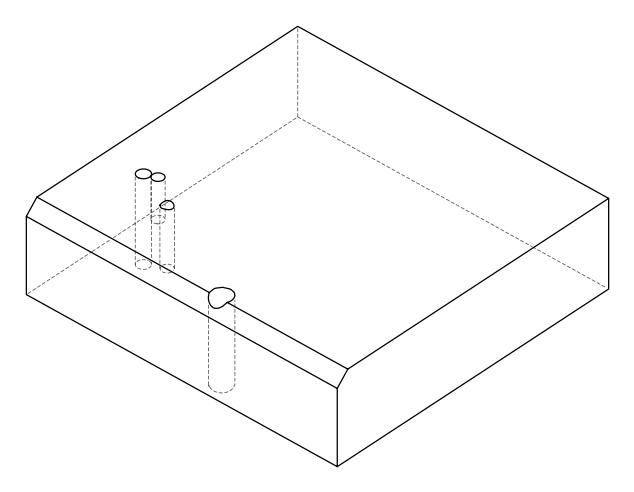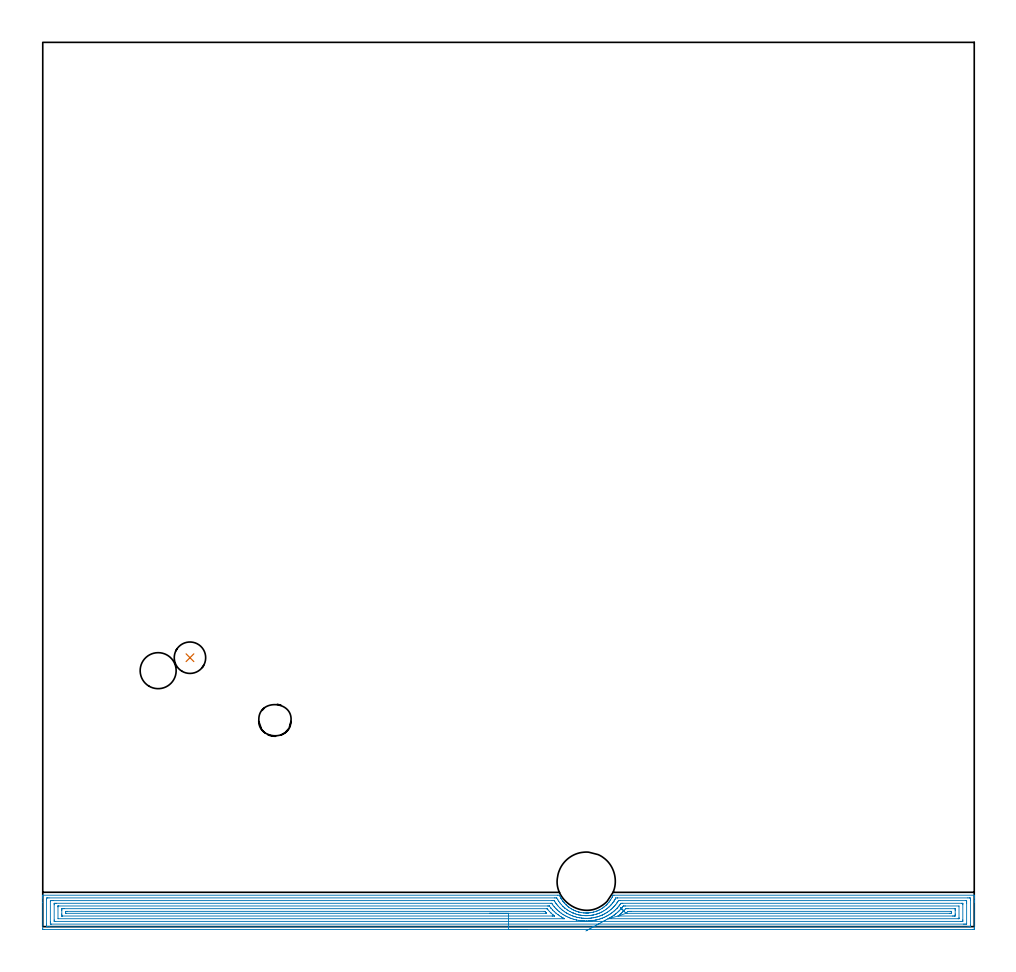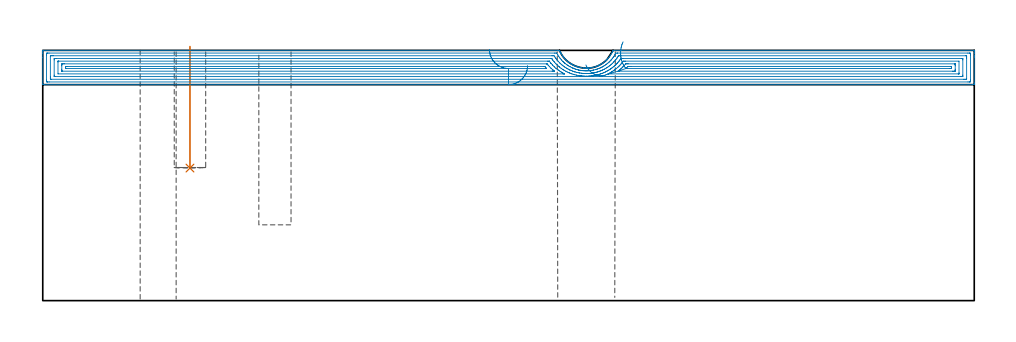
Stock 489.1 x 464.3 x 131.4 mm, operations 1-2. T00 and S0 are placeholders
(PLAN: 8 operations, 7 tool changes, 37 min)
(1 INDEXABLE_INSERT_DRILL_BLIND_HOLE_FROM_SOLID | STEP1POCKET | NXT0302_004 | 0.26 min | 13143 mm3)
(2 AREA_MILL | FG_CHAMFER_SURFACE | UGT0205_001 | 27.29 min | 79231 mm3)
(3 MILL_THROUGH_HOLE_FROM_SOLID_MATERIAL | STEP1HOLE_1 | NXT0201_007 | Circular | 5.91 min | 94864 mm3)
(4 MILL_BLIND_HOLE_FROM_SOLID_MATERIAL | STEP1POCKET_1 | NXT0201_011 | Spiral | 2.21 min | 20511 mm3)
(5 SPOT_DRILL | STEP1HOLE | NXT0321_9005460120000 | 0.05 min | 189 mm3)
(6 DRILL_BLIND_HOLE_INTO_CENTER | STEP1HOLE | NXT0301_092 | 0.08 min | 1729 mm3)
(7 GUN_DRILL_THROUGH_HOLE | STEP1HOLE | UGT0307_009 | 0.65 min | 12905 mm3)
(8 DRILL_TO_ENLARGE_THROUGH_HOLE | STEP1HOLE | UGT0301_257 | 0.56 min | 21970 mm3)
(TOOL NXT0302_004 | Index. Insert Drill 16.5mm [880-D1650L20-05] | D16.5 PA176 FL83 Z2)
(TOOL UGT0205_001 | Chamfer Mill 20 x 3 x 45 deg. | D20 FL50 Z2)
(TOOL NXT0201_007 | ENDMILL 25mm [R216.25-25050GCK54P 1620] | D25 R3 FL54 Z5)
(TOOL NXT0201_011 | ENDMILL 12mm [2P460-1200-NA 1630] | D12 FL38 Z6)
(TOOL NXT0321_9005460120000 | NC Spot Drill, 142deg, 12mm, Carbide, Uncoated | D12 PA142 FL30 Z2)
(TOOL NXT0301_092 | Carbide Drill 12.1mm [860.1-1210-061A1-MM 2214] | D12.1 PA140 FL77 Z2)
(TOOL UGT0307_009 | Gun Drill 12 mm | D12 PA130 FL24 Z1)
(TOOL UGT0301_257 | Twist Drill 18.9 mm | D18.9 PA118 FL135 Z2)
(OP 1 INDEXABLE_INSERT_DRILL_BLIND_HOLE_FROM_SOLID)
G17 G21 G94 G90
T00 M6
G54
G17 G0 G90 X77.3 Y141.2 S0 M3
G43 Z141.4 H1
G94 G81 G98 Z69.6 F250. R133.4
G80
M5
M2
(OP 2 AREA_MILL)
G17 G21 G94 G90
T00 M6
G54
G17 G0 G90 X254.55 Y-1.5 S1061 M3
G43 Z141.4 H0
Z123.4
G94 G1 X254.512 Z122.528 F250.
X254.398 Z121.664
X254.209 Z120.812
X253.947 Z119.98
X253.613 Z119.174
X253.21 Z118.4
X252.742 Z117.664
X252.21 Z116.972
X251.621 Z116.329
X250.978 Z115.74
X250.286 Z115.208
X249.55 Z114.74
X248.776 Z114.337
X247.97 Z114.003
X247.138 Z113.741
X246.286 Z113.552
X245.422 Z113.438
X244.55 Z113.4
X0.62
X0.282 Y-1.497 Z113.402
X0.01 Y-1.492 Z113.406
X0. Y-1.216 Z113.681
Y12.661 Z127.556
Y15.056 Z129.951
Y15.746 Z130.646
Y16.069 Z130.968
X0.007 Y16.459 Z131.35
X0.01 Y16.497 Z131.388
X0.174 Y16.5 Z131.4
X270.462
X271.339 Y16.493 Z131.393
X271.355 Y16.46 Z131.36
X271.388 Y16.389 Z131.286
X271.404 Y16.353 Z131.251
X271.453 Y16.243 Z131.143
X271.537 Y16.058 Z130.957
X271.742 Y15.636 Z130.533
X271.814 Y15.5 Z130.396
X271.918 Y15.302 Z130.202
X271.951 Y15.241 Z130.14
X272.05 Y15.056 Z129.951
X272.114 Y14.934 Z129.833
X272.211 Y14.751 Z129.65
X272.238 Y14.702 Z129.602
X272.249 Y14.685 Z129.584
X272.295 Y14.611 Z129.508
X272.334 Y14.548 Z129.447
X272.498 Y14.282 Z129.181
X272.767 Y13.866 Z128.765
X272.969 Y13.574 Z128.47
X273.131 Y13.348 Z128.246
X273.142 Y13.333 Z128.231
X273.44 Y12.948 Z127.846
X273.534 Y12.833 Z127.729
X273.738 Y12.582 Z127.482
X273.904 Y12.389 Z127.286
X274.024 Y12.247 Z127.145
X274.162 Y12.097 Z126.996
X274.536 Y11.709 Z126.607
X274.632 Y11.613 Z126.511
X274.747 Y11.5 Z126.396
X274.858 Y11.388 Z126.287
X274.918 Y11.328 Z126.228
X275.041 Y11.212 Z126.111
X275.051 Y11.204 Z126.102
X275.422 Y10.875 Z125.775
X275.736 Y10.611 Z125.509
X275.811 Y10.548 Z125.445
X275.961 Y10.428 Z125.327
X276.088 Y10.328 Z125.226
X276.27 Y10.193 Z125.088
X276.393 Y10.099 Z124.997
X276.704 Y9.878 Z124.778
X277.364 Y9.444 Z124.341
X277.394 Y9.426 Z124.322
X277.597 Y9.302 Z124.201
X278.057 Y9.044 Z123.94
X278.361 Y8.881 Z123.78
X278.49 Y8.812 Z123.711
X279.007 Y8.559 Z123.456
X279.055 Y8.537 Z123.435
X279.194 Y8.473 Z123.372
X279.384 Y8.391 Z123.291
X279.424 Y8.375 Z123.275
X279.844 Y8.214 Z123.11
X280.277 Y8.044 Z122.943
X280.737 Y7.887 Z122.783
X281.184 Y7.751 Z122.646
X281.307 Y7.715 Z122.612
X281.448 Y7.674 Z122.572
X281.755 Y7.596 Z122.495
X282.078 Y7.525 Z122.421
X282.971 Y7.355 Z122.253
X283.849 Y7.242 Z122.135
X283.865 Y7.241 Z122.134
X284.659 Y7.179 Z122.076
X284.743 Y7.173 Z122.069
X285.189 Y7.153 Z122.053
X285.48
X285.652 Y7.157 Z122.049
X285.968 Y7.167 Z122.064
X286.082 Y7.171 Z122.067
X286.172 Y7.178 Z122.072
X286.304 Y7.186 Z122.082
X286.529 Y7.203 Z122.095
X286.545 Y7.205 Z122.096
X286.956 Y7.248 Z122.141
X287.422 Y7.297 Z122.19
X287.788 Y7.356 Z122.253
X288.315 Y7.443 Z122.339
X288.332 Y7.447 Z122.342
X289.226 Y7.642 Z122.542
X289.352 Y7.673 Z122.573
X290.119 Y7.907 Z122.804
X290.232 Y7.944 Z122.842
X290.549 Y8.05 Z122.95
X290.995 Y8.22 Z123.119
X291.155 Y8.288 Z123.187
X291.46 Y8.418 Z123.314
X291.576 Y8.466 Z123.366
X291.743 Y8.537 Z123.436
X291.793 Y8.558 Z123.457
X291.888 Y8.604 Z123.5
X291.906 Y8.613 Z123.509
X292.336 Y8.826 Z123.726
X292.364 Y8.841 Z123.741
X292.781 Y9.064 Z123.961
X293.436 Y9.443 Z124.341
X293.527 Y9.501 Z124.399
X293.674 Y9.595 Z124.493
X294.124 Y9.902 Z124.798
X294.567 Y10.218 Z125.116
X294.711 Y10.327 Z125.226
X295.461 Y10.947 Z125.845
X295.755 Y11.212 Z126.11
X295.927 Y11.381 Z126.278
X296.049 Y11.5 Z126.396
X296.177 Y11.624 Z126.522
X296.354 Y11.796 Z126.694
X296.634 Y12.097 Z126.995
X297.247 Y12.801 Z127.701
X297.387 Y12.981 Z127.881
X297.863 Y13.634 Z128.532
X298.033 Y13.866 Z128.765
X298.14 Y14.022 Z128.92
X298.58 Y14.75 Z129.649
X298.994 Y15.5 Z130.396
X299.033 Y15.57 Z130.469
X299.054 Y15.615 Z130.515
X299.124 Y15.763 Z130.662
X299.208 Y15.944 Z130.84
X299.339 Y16.224 Z131.122
X299.43 Y16.426 Z131.326
X299.462 Y16.493 Z131.393
X299.948 Y16.5 Z131.4
X488.927
X489.09 Y16.497 Z131.388
X489.093 Y16.459 Z131.35
X489.1 Y16.068 Z130.968
Y15.746 Z130.646
Y15.056 Z129.951
Y13.821 Z128.718
Y13.278 Z128.172
Y12.661 Z127.556
Y-0.673 Z114.225
X489.098 Y-0.944 Z113.953
X489.092 Y-1.492 Z113.406
X489.032 Y-1.494 Z113.403
X488.48 Y-1.5 Z113.4
X244.55
Y-0.086 Z114.814
X3.331
X2.436 Y-0.084 Z114.816
X2.407 Y-0.083 Z114.817
X2.01 Y-0.056 Z114.844
X2.003 Y0.347 Z115.247
X2.001 Y0.833 Z115.733
X2. Y1.239 Z116.139
X2.001 Y14.167 Z129.067
X2.002 Y14.569 Z129.469
X2.01 Y15.056 Z129.956
X2.38 Y15.083 Z129.983
X2.407 Y15.084 Z129.984
X3.271 Y15.086 Z129.986
X268.645
X269.54 Y15.084 Z129.984
X269.568 Y15.083 Z129.983
X269.902 Y15.056 Z129.956
X270.299 Y14.329 Z129.229
X270.392 Y14.167 Z129.067
X270.462 Y14.047 Z128.947
X270.958 Y13.278 Z128.178
X271.355 Y12.708 Z127.608
X271.603 Y12.389 Z127.289
X272.249 Y11.594 Z126.494
X272.335 Y11.5 Z126.4
X273.142 Y10.654 Z125.554
X273.171 Y10.625 Z125.525
X273.186 Y10.611 Z125.511
X273.631 Y10.205 Z125.105
X274.036 Y9.844 Z124.744
X274.079 Y9.808 Z124.708
X274.185 Y9.722 Z124.622
X274.93 Y9.144 Z124.044
X275.369 Y8.833 Z123.733
X275.823 Y8.531 Z123.431
X276.061 Y8.379 Z123.279
X276.613 Y8.047 Z122.947
X276.717 Y7.988 Z122.888
X276.738 Y7.976 Z122.876
X276.798 Y7.944 Z122.844
X277.61 Y7.531 Z122.431
X277.897 Y7.39 Z122.29
X278.395 Y7.164 Z122.064
X278.504 Y7.12 Z122.02
X278.53 Y7.109 Z122.009
X278.669 Y7.056 Z121.956
X279.397 Y6.781 Z121.681
X279.824 Y6.631 Z121.531
X280.291 Y6.483 Z121.383
X280.429 Y6.442 Z121.342
X280.537 Y6.412 Z121.312
X281.184 Y6.241 Z121.141
X281.218 Y6.233 Z121.133
X281.515 Y6.167 Z121.067
X282.078 Y6.06 Z120.96
X282.209 Y6.036 Z120.936
X282.63 Y5.968 Z120.868
X282.971 Y5.919 Z120.819
X283.259 Y5.881 Z120.781
X283.585 Y5.844 Z120.744
X283.865 Y5.82 Z120.72
X284.241 Y5.792 Z120.692
X284.758 Y5.761 Z120.661
X285.181 Y5.746 Z120.646
X285.652 Y5.745 Z120.645
X286.061 Y5.759 Z120.659
X286.545 Y5.787 Z120.687
X286.898 Y5.815 Z120.715
X287.439 Y5.871 Z120.771
X287.706 Y5.901 Z120.801
X288.332 Y5.995 Z120.895
X288.48 Y6.019 Z120.919
X288.823 Y6.08 Z120.98
X289.226 Y6.16 Z121.06
X289.255 Y6.167 Z121.067
X290.119 Y6.375 Z121.275
X290.644 Y6.533 Z121.433
X291.013 Y6.647 Z121.547
X291.319 Y6.751 Z121.651
X291.906 Y6.963 Z121.863
X291.973 Y6.989 Z121.889
X292.136 Y7.056 Z121.956
X292.682 Y7.289 Z122.189
X292.8 Y7.342 Z122.242
X293.208 Y7.538 Z122.438
X293.693 Y7.781 Z122.681
X293.801 Y7.838 Z122.738
X293.996 Y7.944 Z122.844
X294.587 Y8.29 Z123.19
X294.925 Y8.497 Z123.397
X295.48 Y8.861 Z123.761
X295.98 Y9.226 Z124.126
X296.374 Y9.53 Z124.43
X296.481 Y9.616 Z124.516
X296.609 Y9.722 Z124.622
X296.964 Y10.024 Z124.924
X297.267 Y10.289 Z125.189
X297.434 Y10.445 Z125.345
X297.606 Y10.611 Z125.511
X297.883 Y10.887 Z125.787
X298.161 Y11.169 Z126.069
X298.32 Y11.342 Z126.242
X298.46 Y11.5 Z126.4
X298.734 Y11.818 Z126.718
X299.054 Y12.195 Z127.095
X299.14 Y12.304 Z127.204
X299.203 Y12.389 Z127.289
X299.517 Y12.818 Z127.718
X299.85 Y13.278 Z128.178
X299.891 Y13.335 Z128.235
X299.948 Y13.42 Z128.32
X300.23 Y13.886 Z128.786
X300.395 Y14.167 Z129.067
X300.557 Y14.449 Z129.349
X300.841 Y14.955 Z129.855
X300.881 Y15.017 Z129.917
X300.907 Y15.056 Z129.956
X301.706 Y15.085 Z129.985
X301.735
X485.769 Y15.086 Z129.986
X486.664 Y15.084 Z129.984
X486.693 Y15.083 Z129.983
X487.09 Y15.056 Z129.956
X487.097 Y14.653 Z129.553
X487.099 Y14.167 Z129.067
X487.1 Y13.761 Z128.661
X487.099 Y0.833 Z115.733
X487.098 Y0.43 Z115.33
X487.09 Y-0.056 Z114.844
X486.721 Y-0.083 Z114.817
X486.693 Y-0.084 Z114.816
X485.83 Y-0.086 Z114.814
X244.55
Y1.328 Z116.228
X4.59 Y1.329 Z116.229
X4.194 Y1.331 Z116.231
X4.063 Y1.333 Z116.233
X4.023 Y1.335 Z116.235
X4.01 Y1.401 Z116.301
X4.006 Y1.529 Z116.429
X4.002 Y1.722 Z116.622
X4. Y1.915 Z116.815
Y2.611 Z117.511
X4.001 Y13.278 Z128.178
X4.003 Y13.468 Z128.368
X4.01 Y13.658 Z128.558
X4.194 Y13.664 Z128.564
X4.694 Y13.669 Z128.569
X5.088 Y13.671 Z128.571
X5.586
X267.386
X267.781 Y13.67 Z128.57
X268.283 Y13.667 Z128.567
X268.471 Y13.665 Z128.565
X268.675 Y13.399 Z128.299
X268.754 Y13.278 Z128.178
X268.895 Y13.058 Z127.958
X269.35 Y12.389 Z127.289
X269.568 Y12.075 Z126.975
X270.02 Y11.5 Z126.4
X270.462 Y10.962 Z125.862
X270.774 Y10.611 Z125.511
X271.355 Y10.004 Z124.904
X271.64 Y9.722 Z124.622
X272.249 Y9.166 Z124.066
X272.635 Y8.833 Z123.733
X273.142 Y8.434 Z123.334
X273.797 Y7.944 Z122.844
X274.036 Y7.777 Z122.677
X274.553 Y7.43 Z122.33
X274.93 Y7.202 Z122.102
X275.181 Y7.056 Z121.956
X275.823 Y6.703 Z121.603
X276.571 Y6.312 Z121.212
X276.717 Y6.242 Z121.142
X276.881 Y6.167 Z121.067
X277.61 Y5.861 Z120.761
X278.123 Y5.657 Z120.557
X278.504 Y5.516 Z120.416
X279.196 Y5.278 Z120.178
X279.397 Y5.215 Z120.115
X279.488 Y5.187 Z120.087
X280.291 Y4.973 Z119.873
X280.698 Y4.872 Z119.772
X281.184 Y4.771 Z119.671
X281.814 Y4.651 Z119.551
X282.078 Y4.607 Z119.507
X282.867 Y4.493 Z119.393
X282.971 Y4.481 Z119.381
X283.399 Y4.435 Z119.335
X283.86 Y4.393 Z119.293
X283.919 Y4.389 Z119.289
X284.758 Y4.34 Z119.24
X284.809 Y4.338 Z119.238
X285.652 Y4.327 Z119.227
X285.713 Y4.328 Z119.228
X286.545 Y4.362 Z119.262
X286.571 Y4.363 Z119.263
X286.945 Y4.389 Z119.289
X287.396 Y4.432 Z119.332
X287.439 Y4.436 Z119.336
X288.193 Y4.528 Z119.428
X288.332 Y4.547 Z119.447
X288.964 Y4.649 Z119.549
X289.226 Y4.695 Z119.595
X289.712 Y4.794 Z119.694
X290.119 Y4.885 Z119.785
X290.439 Y4.96 Z119.86
X291.013 Y5.106 Z120.006
X291.148 Y5.144 Z120.044
X291.598 Y5.278 Z120.178
X291.832 Y5.352 Z120.252
X291.906 Y5.377 Z120.277
X292.489 Y5.587 Z120.487
X292.8 Y5.703 Z120.603
X293.132 Y5.836 Z120.736
X293.693 Y6.067 Z120.967
X293.763 Y6.097 Z120.997
X293.918 Y6.167 Z121.067
X294.368 Y6.385 Z121.285
X294.587 Y6.495 Z121.395
X294.956 Y6.689 Z121.589
X295.48 Y6.972 Z121.872
X295.534 Y7.002 Z121.902
X295.625 Y7.056 Z121.956
X296.089 Y7.339 Z122.239
X296.374 Y7.517 Z122.417
X296.631 Y7.688 Z122.588
X297.005 Y7.944 Z122.844
X297.267 Y8.134 Z123.034
X297.666 Y8.437 Z123.337
X298.164 Y8.83 Z123.73
X298.642 Y9.244 Z124.144
X299.054 Y9.613 Z124.513
X299.111 Y9.666 Z124.566
X299.167 Y9.722 Z124.622
X299.555 Y10.113 Z125.013
X299.948 Y10.514 Z125.414
X299.995 Y10.565 Z125.465
X300.036 Y10.611 Z125.511
X300.408 Y11.043 Z125.943
X300.798 Y11.5 Z126.4
X300.818 Y11.524 Z126.424
X300.841 Y11.554 Z126.454
X301.196 Y12.036 Z126.936
X301.453 Y12.389 Z127.289
X301.57 Y12.553 Z127.453
X301.735 Y12.789 Z127.689
X302.041 Y13.278 Z128.178
X302.267 Y13.637 Z128.537
X302.288 Y13.665 Z128.565
X302.332 Y13.667 Z128.567
X302.431 Y13.669 Z128.569
X302.628 Y13.671 Z128.571
X303.126 Y13.672 Z128.572
X484.51 Y13.671 Z128.571
X484.906 Y13.669 Z128.569
X485.037 Y13.667 Z128.567
X485.077 Y13.665 Z128.565
X485.09 Y13.599 Z128.499
X485.094 Y13.471 Z128.371
X485.098 Y13.278 Z128.178
X485.1 Y13.085 Z127.985
Y12.389 Z127.289
X485.099 Y1.722 Z116.622
X485.097 Y1.532 Z116.432
X485.09 Y1.342 Z116.242
X484.906 Y1.335 Z116.235
X484.406 Y1.331 Z116.231
X484.012 Y1.329 Z116.229
X483.514 Y1.328 Z116.228
X244.55
Y2.743 Z117.643
X6.742
X6.084 Y2.748 Z117.648
X6.012 Y2.75 Z117.65
X6.008 Y2.847 Z117.747
X6.004 Y3.058 Z117.958
X6. Y3.481 Z118.381
Y11.5 Z126.4
X6.005 Y11.935 Z126.835
X6.01 Y12.153 Z127.053
X6.015 Y12.25 Z127.15
X6.119 Y12.252 Z127.152
X6.875 Y12.257 Z127.157
X7.007
X266.888
X267.022 Y12.256 Z127.156
X267.174 Y12.252 Z127.152
X267.207 Y12.251 Z127.151
X267.262 Y12.178 Z127.078
X267.319 Y12.099 Z126.999
X267.375 Y12.019 Z126.919
X267.611 Y11.67 Z126.57
X267.731 Y11.5 Z126.4
X267.781 Y11.43 Z126.33
X268.436 Y10.611 Z125.511
X268.675 Y10.321 Z125.221
X269.21 Y9.722 Z124.622
X269.568 Y9.348 Z124.248
X270.084 Y8.833 Z123.733
X270.462 Y8.487 Z123.387
X271.08 Y7.944 Z122.844
X271.355 Y7.724 Z122.624
X272.22 Y7.056 Z121.956
X272.249 Y7.034 Z121.934
X272.336 Y6.969 Z121.869
X273.142 Y6.435 Z121.335
X273.571 Y6.167 Z121.067
X274.036 Y5.896 Z120.796
X274.66 Y5.546 Z120.446
X274.93 Y5.407 Z120.307
X275.186 Y5.278 Z120.178
X275.823 Y4.971 Z119.871
X276.372 Y4.731 Z119.631
X276.717 Y4.592 Z119.492
X277.232 Y4.389 Z119.289
X277.61 Y4.249 Z119.149
X277.828 Y4.172 Z119.072
X278.504 Y3.954 Z118.854
X279.124 Y3.772 Z118.672
X279.397 Y3.7 Z118.6
X280.177 Y3.5 Z118.4
X280.365 Y3.461 Z118.361
X281.184 Y3.305 Z118.205
X281.424 Y3.261 Z118.161
X281.839 Y3.196 Z118.096
X282.078 Y3.161 Z118.061
X282.473 Y3.107 Z118.007
X282.704 Y3.079 Z117.979
X282.971 Y3.051 Z117.951
X283.47 Y3.004 Z117.904
X283.689 Y2.986 Z117.886
X283.865 Y2.974 Z117.874
X284.427 Y2.94 Z117.84
X284.559 Y2.934 Z117.834
X284.758 Y2.928 Z117.828
X285.346 Y2.916 Z117.816
X285.539 Y2.914 Z117.814
X285.652 Y2.916 Z117.816
X286.222 Y2.932 Z117.832
X286.416 Y2.94 Z117.84
X286.545 Y2.947 Z117.847
X287.068 Y2.98 Z117.88
X287.239 Y2.993 Z117.893
X287.439 Y3.011 Z117.911
X287.885 Y3.056 Z117.956
X288.093 Y3.08 Z117.98
X288.332 Y3.109 Z118.009
X288.68 Y3.154 Z118.054
X288.888 Y3.185 Z118.085
X289.226 Y3.238 Z118.138
X289.45 Y3.277 Z118.177
X290.019 Y3.38 Z118.28
X290.119 Y3.399 Z118.299
X290.203 Y3.416 Z118.316
X290.587 Y3.5 Z118.4
X290.932 Y3.58 Z118.48
X291.013 Y3.6 Z118.5
X291.641 Y3.764 Z118.664
X291.906 Y3.839 Z118.739
X292.33 Y3.967 Z118.867
X292.8 Y4.116 Z119.016
X293.004 Y4.185 Z119.085
X293.582 Y4.389 Z119.289
X293.663 Y4.419 Z119.319
X293.693 Y4.431 Z119.331
X294.296 Y4.678 Z119.578
X294.587 Y4.801 Z119.701
X294.92 Y4.947 Z119.847
X295.48 Y5.204 Z120.104
X295.53 Y5.228 Z120.128
X295.628 Y5.278 Z120.178
X296.116 Y5.535 Z120.435
X296.374 Y5.674 Z120.574
X296.69 Y5.852 Z120.752
X297.267 Y6.183 Z121.083
X297.799 Y6.526 Z121.426
X298.161 Y6.765 Z121.665
X298.333 Y6.884 Z121.784
X298.577 Y7.056 Z121.956
X298.851 Y7.258 Z122.158
X299.054 Y7.411 Z122.311
X299.352 Y7.648 Z122.548
X299.72 Y7.944 Z122.844
X299.844 Y8.048 Z122.948
X299.948 Y8.136 Z123.036
X300.318 Y8.465 Z123.365
X300.724 Y8.833 Z123.733
X300.784 Y8.89 Z123.79
X300.841 Y8.945 Z123.845
X301.228 Y9.338 Z124.238
X301.604 Y9.722 Z124.622
X301.667 Y9.79 Z124.69
X301.735 Y9.864 Z124.764
X302.081 Y10.266 Z125.166
X302.375 Y10.611 Z125.511
X302.49 Y10.749 Z125.649
X302.628 Y10.922 Z125.822
X302.875 Y11.254 Z126.154
X303.056 Y11.5 Z126.4
X303.251 Y11.769 Z126.669
X303.522 Y12.145 Z127.045
X303.597 Y12.246 Z127.146
X303.661 Y12.251 Z127.151
X304.416 Y12.256 Z127.156
X304.548 Y12.257 Z127.157
X482.358
X483.016 Y12.252 Z127.152
X483.088 Y12.25 Z127.15
X483.092 Y12.153 Z127.053
X483.096 Y11.942 Z126.842
X483.1 Y11.519 Z126.419
Y3.5 Z118.4
X483.095 Y3.065 Z117.965
X483.09 Y2.847 Z117.747
X483.085 Y2.749 Z117.649
X482.982 Y2.747 Z117.647
X482.225 Y2.743 Z117.643
X482.093
X244.55
Y4.157 Z119.057
X8.001
X8. Y10.381 Z125.281
X8.001 Y10.611 Z125.511
X8.003 Y10.776 Z125.676
X8.006 Y10.816 Z125.716
X8.009 Y10.832 Z125.732
X8.042 Y10.836 Z125.736
X8.196 Y10.839 Z125.739
X8.43 Y10.842 Z125.742
X265.101 Y10.843 Z125.743
X265.763 Y10.841 Z125.741
X265.877 Y10.839 Z125.739
X265.933 Y10.836 Z125.736
X265.96 Y10.825 Z125.725
X265.994 Y10.788 Z125.688
X266.136 Y10.611 Z125.511
X266.654 Y9.955 Z124.855
X266.845 Y9.722 Z124.622
X266.888 Y9.671 Z124.571
X267.645 Y8.833 Z123.733
X267.781 Y8.687 Z123.587
X268.527 Y7.944 Z122.844
X268.675 Y7.804 Z122.704
X269.515 Y7.056 Z121.956
X269.568 Y7.01 Z121.91
X269.81 Y6.815 Z121.715
X270.462 Y6.319 Z121.219
X270.67 Y6.167 Z121.067
X271.355 Y5.686 Z120.586
X271.972 Y5.278 Z120.178
X272.249 Y5.104 Z120.004
X272.687 Y4.842 Z119.742
X273.142 Y4.59 Z119.49
X273.511 Y4.389 Z119.289
X273.843 Y4.21 Z119.11
X273.918 Y4.169 Z119.069
X273.887 Y4.164 Z119.064
X273.764 Y4.16 Z119.06
X273.609 Y4.158 Z119.058
X273.376 Y4.157 Z119.057
X273.142
X244.55
Y5.571 Z120.471
X10.449 Y5.572 Z120.472
X10.152 Y5.573 Z120.473
X10.062 Y5.576 Z120.476
X10.022 Y5.578 Z120.478
X10.01 Y5.595 Z120.495
X10.004 Y5.721 Z120.621
X10.001 Y6.167 Z121.067
X10. Y6.613 Z121.513
Y8.391 Z123.291
X10.001 Y8.833 Z123.733
X10.004 Y9.276 Z124.176
X10.01 Y9.422 Z124.322
X10.15 Y9.424 Z124.324
X10.449 Y9.427 Z124.327
X10.744 Y9.429 Z124.329
X11.343
X264.503 Y9.428 Z124.328
X264.652 Y9.427 Z124.327
X264.726 Y9.424 Z124.324
X264.758 Y9.422 Z124.322
X264.833 Y9.345 Z124.245
X265.101 Y9.032 Z123.932
X265.275 Y8.833 Z123.733
X265.994 Y8.028 Z122.928
X266.075 Y7.944 Z122.844
X266.888 Y7.126 Z122.026
X266.964 Y7.056 Z121.956
X267.781 Y6.326 Z121.226
X267.969 Y6.167 Z121.067
X268.675 Y5.595 Z120.495
X268.689 Y5.579 Z120.479
X268.675 Y5.578 Z120.478
X268.377 Y5.574 Z120.474
X267.781 Y5.571 Z120.471
X267.487
X244.55
Y6.985 Z121.885
X12.236 Y6.986 Z121.886
X12.166 Y6.987 Z121.887
X12.026 Y6.992 Z121.892
X12.008 Y6.996 Z121.896
X12.006 Y7.002 Z121.902
X12.002 Y7.022 Z121.922
X12.001 Y7.056 Z121.956
Y7.29 Z122.19
X12.008 Y7.944 Z122.844
X12.01 Y7.997 Z122.897
X12.096 Y8.008 Z122.908
X12.168 Y8.012 Z122.912
X12.236 Y8.014 Z122.914
X13.059 Y8.015 Z122.915
X263.314 Y8.014 Z122.914
X263.616 Y8.008 Z122.908
X263.647 Y7.988 Z122.888
X263.69 Y7.944 Z122.844
X264.207 Y7.381 Z122.281
X264.509 Y7.056 Z121.956
X264.548 Y7.011 Z121.911
X264.562 Y6.993 Z121.893
X264.489 Y6.99 Z121.89
X264.349 Y6.987 Z121.887
X264.278 Y6.986 Z121.886
X264.207 Y6.985 Z121.885
X244.55
X243.678 Z121.923
X242.814 Z122.037
X241.962 Z122.226
X241.13 Z122.488
X240.324 Z122.822
X239.55 Z123.225
X238.814 Z123.694
X238.122 Z124.225
X237.479 Z124.814
X236.89 Z125.457
X236.358 Z126.15
X235.89 Z126.885
X235.487 Z127.659
X235.153 Z128.465
X234.891 Z129.297
X234.702 Z130.149
X234.588 Z131.014
X234.55 Z131.885
G0 Z141.4
X285.192 Y-2.264
Z123.737
G1 X285.554 Y-2.065 Z122.968
X285.973 Y-1.834 Z122.238
X286.446 Y-1.574 Z121.553
X286.969 Y-1.286 Z120.917
X287.54 Y-0.973 Z120.336
X288.152 Y-0.636 Z119.814
X288.802 Y-0.279 Z119.355
X289.484 Y0.097 Z118.962
X290.194 Y0.487 Z118.638
X290.926 Y0.889 Z118.386
X291.674 Y1.301 Z118.208
X292.433 Y1.718 Z118.106
X293.197 Y2.139 Z118.079
X293.961 Y2.558 Z118.128
X294.717 Y2.974 Z118.253
X295.461 Y3.384 Z118.452
X296.187 Y3.783 Z118.725
X296.89 Y4.169 Z119.069
X296.98 Y4.219 Z119.119
X297.105 Y4.286 Z119.186
X297.267 Y4.371 Z119.271
X297.301 Y4.389 Z119.289
X297.851 Y4.697 Z119.597
X298.161 Y4.873 Z119.773
X298.416 Y5.024 Z119.924
X298.835 Y5.278 Z120.178
X298.97 Y5.362 Z120.262
X299.054 Y5.417 Z120.317
X299.503 Y5.72 Z120.62
X299.948 Y6.023 Z120.923
X300.032 Y6.083 Z120.983
X300.146 Y6.167 Z121.067
X300.539 Y6.467 Z121.367
X300.841 Y6.702 Z121.602
X301.037 Y6.861 Z121.761
X301.272 Y7.056 Z121.956
X301.735 Y7.451 Z122.351
X301.996 Y7.685 Z122.585
X302.278 Y7.944 Z122.844
X302.457 Y8.115 Z123.015
X302.628 Y8.282 Z123.182
X302.903 Y8.561 Z123.461
X303.166 Y8.833 Z123.733
X303.337 Y9.017 Z123.917
X303.522 Y9.22 Z124.12
X303.755 Y9.49 Z124.39
X303.953 Y9.722 Z124.622
X304.162 Y9.974 Z124.874
X304.416 Y10.287 Z125.187
X304.557 Y10.471 Z125.371
X304.667 Y10.611 Z125.511
X304.848 Y10.836 Z125.736
X305.079 Y10.84 Z125.74
X305.309 Y10.842 Z125.742
X305.969 Y10.843 Z125.743
X481.099
X481.1 Y4.619 Z119.519
X481.099 Y4.389 Z119.289
X481.097 Y4.224 Z119.124
X481.094 Y4.184 Z119.084
X481.091 Y4.168 Z119.068
X481.059 Y4.164 Z119.064
X480.904 Y4.16 Z119.06
X480.671 Y4.158 Z119.058
X297.267 Y4.157 Z119.057
X297.118 Y4.16 Z119.06
X296.981 Y4.164 Z119.064
X296.89 Y4.169 Z119.069
X302.136 Y5.59 Z120.49
X302.19 Y5.638 Z120.538
X302.231 Y5.673 Z120.573
X302.722 Y6.074 Z120.974
X302.832 Y6.167 Z121.067
X303.201 Y6.486 Z121.386
X303.522 Y6.766 Z121.666
X303.674 Y6.904 Z121.804
X303.836 Y7.056 Z121.956
X304.13 Y7.34 Z122.24
X304.416 Y7.619 Z122.519
X304.577 Y7.784 Z122.684
X304.731 Y7.944 Z122.844
X305.008 Y8.244 Z123.144
X305.309 Y8.575 Z123.475
X305.961 Y9.326 Z124.226
X306.058 Y9.422 Z124.322
X306.203 Y9.424 Z124.324
X306.499 Y9.427 Z124.327
X307.096 Y9.429 Z124.329
X307.391
X478.651 Y9.428 Z124.328
X478.948 Y9.427 Z124.327
X479.038 Y9.424 Z124.324
X479.078 Y9.422 Z124.322
X479.09 Y9.405 Z124.305
X479.096 Y9.279 Z124.179
X479.099 Y8.833 Z123.733
X479.1 Y8.387 Z123.287
Y6.609 Z121.509
X479.099 Y6.167 Z121.067
X479.096 Y5.724 Z120.624
X479.09 Y5.578 Z120.478
X478.95 Y5.576 Z120.476
X478.651 Y5.573 Z120.473
X478.356 Y5.571 Z120.471
X477.757
X302.628 Y5.572 Z120.472
X302.33 Y5.575 Z120.475
X302.202 Y5.578 Z120.478
X302.136 Y5.59 Z120.49
X306.259 Y7. Z121.9
X306.307 Y7.056 Z121.956
X306.681 Y7.469 Z122.369
X307.096 Y7.927 Z122.827
X307.106 Y7.935 Z122.835
X307.122 Y7.944 Z122.844
X307.925 Y8.009 Z122.909
X307.99 Y8.011 Z122.911
X308.813 Y8.015 Z122.915
X308.883
X476.864 Y8.014 Z122.914
X476.934 Y8.013 Z122.913
X477.074 Y8.008 Z122.908
X477.092 Y8.004 Z122.904
X477.094 Y7.998 Z122.898
X477.098 Y7.978 Z122.878
X477.099 Y7.944 Z122.844
Y7.71 Z122.61
X477.092 Y7.056 Z121.956
X477.09 Y7.003 Z121.903
X477.004 Y6.992 Z121.892
X476.932 Y6.988 Z121.888
X476.864 Y6.986 Z121.886
X476.041 Y6.985 Z121.885
X307.096
X306.271 Y6.988 Z121.888
X306.268 Y6.99 Z121.89
X306.259 Y7. Z121.9
X305.787 Y7.495 Z122.442
X305.35 Y7.954 Z123.041
X304.951 Y8.373 Z123.694
X304.593 Y8.75 Z124.394
X304.277 Y9.08 Z125.137
X304.008 Y9.363 Z125.917
X303.787 Y9.596 Z126.729
X303.615 Y9.776 Z127.565
X303.494 Y9.903 Z128.419
X303.425 Y9.975 Z129.286
X303.409 Y9.993 Z130.158
X303.444 Y9.955 Z131.029
X303.533 Y9.863 Z131.892
X303.672 Y9.716 Z132.74
X303.862 Y9.517 Z133.568
X304.101 Y9.266 Z134.369
X304.387 Y8.965 Z135.136
X304.719 Y8.617 Z135.864
G0 Z141.4
M5
M2
